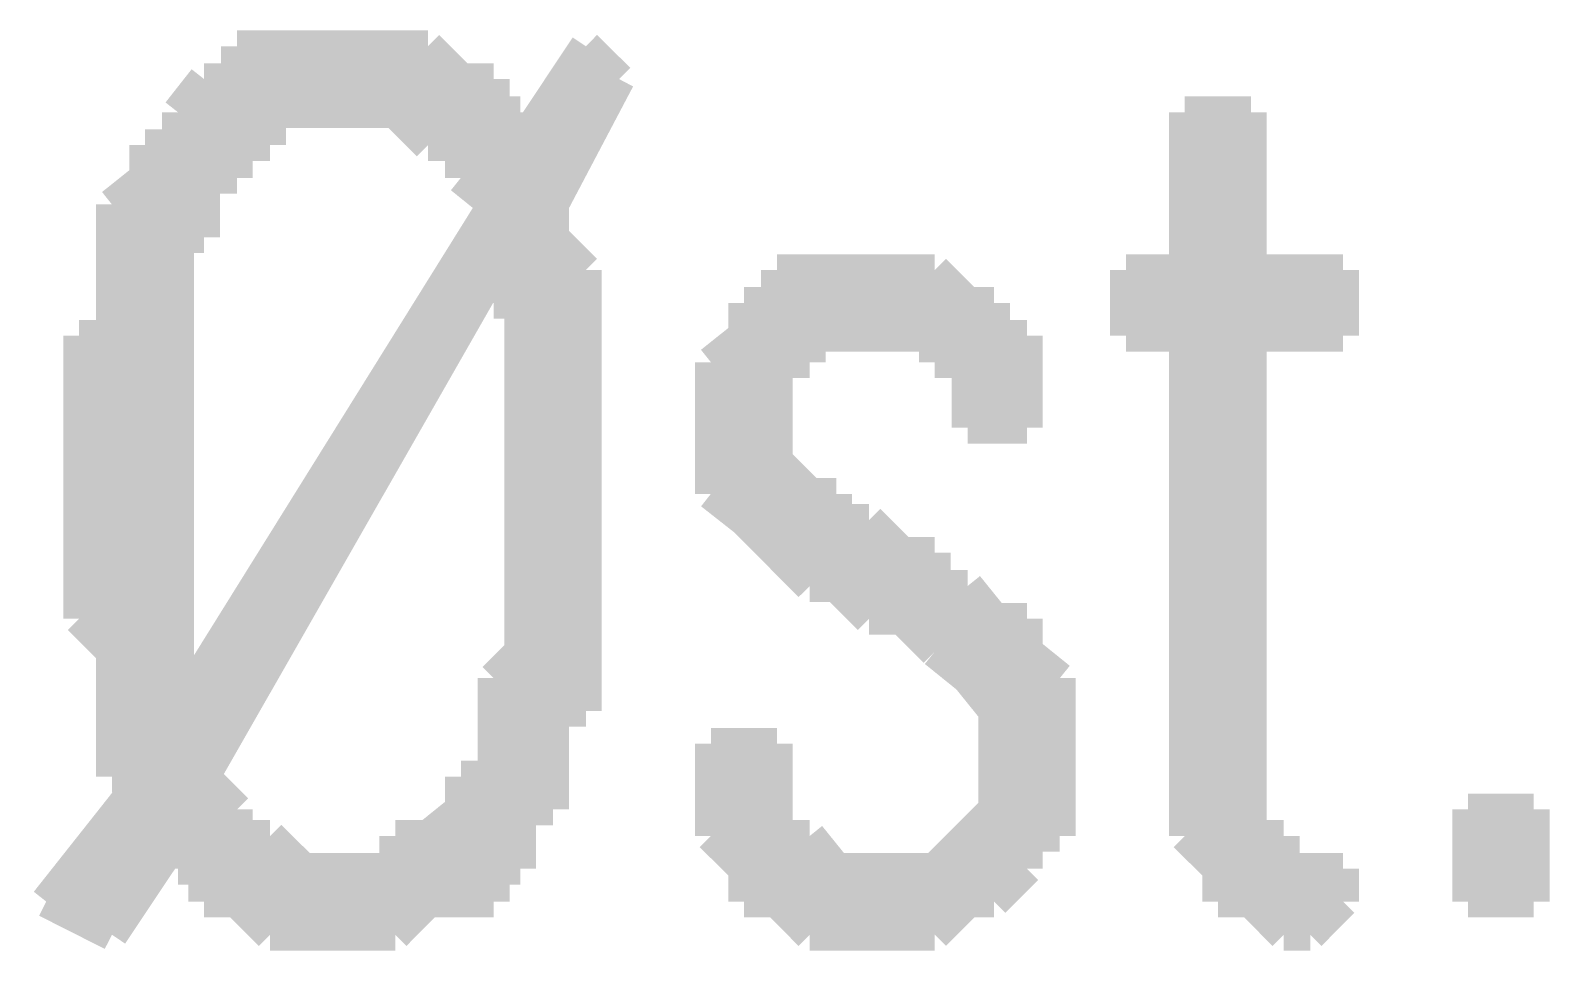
# Model space of a CAD drawing. Header units: millimetres. Extents: x 5 to 350, y 3 to 213.
# Drawn here: x 217.375 to 221.445, y 122.635 to 125.103 of the extents above; entities that cross this region are included whole.
import ezdxf

# ---------------------------------------------------------------- set-up
doc = ezdxf.new("R2010")
doc.units = ezdxf.units.MM
doc.layers.add('H', color=251, linetype='Continuous')
doc.layers.add('P', color=255, linetype='Continuous')

msp = doc.modelspace()

# ---------------------------------------------------------------- hatches: boundary and pattern name
at = {"layer": 'H', "linetype": 'Continuous'}
for points in [[(217.593, 122.678), (217.417, 122.767), (217.682, 123.102), (217.593, 123.102), (217.593, 123.278), (217.77, 123.278), (218.616, 124.636), (218.528, 124.707), (218.528, 124.795), (218.687, 124.795), (218.863, 125.06), (218.952, 124.972), (218.775, 124.636), (218.775, 124.548), (218.863, 124.46), (218.616, 124.46), (217.84, 123.102), (217.928, 123.014), (217.928, 122.943), (217.77, 122.943), (217.593, 122.678)], [(217.593, 123.278), (217.593, 123.437), (217.505, 123.525), (217.505, 124.284), (217.593, 124.284), (217.593, 124.636), (217.682, 124.707), (217.682, 124.795), (217.77, 124.795), (217.77, 124.883), (217.84, 124.972), (217.928, 124.972), (217.928, 125.06), (218.44, 125.06), (218.528, 124.972), (218.616, 124.972), (218.616, 124.883), (218.017, 124.883), (218.017, 124.795), (217.928, 124.795), (217.928, 124.707), (217.84, 124.707), (217.84, 124.548), (217.77, 124.548), (217.77, 123.278), (217.593, 123.278)], [(218.44, 124.795), (218.352, 124.883), (218.687, 124.883), (218.687, 124.795), (218.44, 124.795)], [(220.557, 122.855), (220.468, 122.943), (220.468, 124.284), (220.31, 124.284), (220.31, 124.46), (220.468, 124.46), (220.468, 124.883), (220.645, 124.883), (220.645, 124.46), (220.892, 124.46), (220.892, 124.284), (220.645, 124.284), (220.645, 122.943), (220.733, 122.943), (220.733, 122.855), (220.557, 122.855)], [(218.017, 122.678), (217.928, 122.767), (217.84, 122.767), (217.84, 122.855), (218.352, 122.855), (218.352, 122.943), (218.44, 122.943), (218.528, 123.014), (218.528, 123.102), (218.616, 123.102), (218.616, 123.366), (218.687, 123.437), (218.687, 124.372), (218.616, 124.372), (218.616, 124.46), (218.863, 124.46), (218.863, 123.278), (218.775, 123.278), (218.775, 123.014), (218.687, 123.014), (218.687, 122.855), (218.616, 122.855), (218.616, 122.767), (218.44, 122.767), (218.352, 122.678), (218.017, 122.678)], [(219.886, 124.037), (219.886, 124.213), (219.798, 124.213), (219.798, 124.284), (219.622, 124.284), (219.287, 124.372), (219.375, 124.372), (219.375, 124.46), (219.798, 124.46), (219.886, 124.372), (219.957, 124.372), (219.957, 124.284), (220.045, 124.284), (220.045, 124.037), (219.886, 124.037)], [(219.798, 122.855), (219.957, 123.014), (219.957, 123.278), (219.71, 123.525), (219.622, 123.525), (219.534, 123.613), (219.463, 123.613), (219.198, 123.86), (219.198, 124.213), (219.287, 124.284), (219.287, 124.372), (219.622, 124.284), (219.463, 124.284), (219.463, 124.213), (219.375, 124.213), (219.375, 123.948), (219.463, 123.86), (219.534, 123.86), (219.534, 123.79), (219.622, 123.79), (219.71, 123.702), (219.798, 123.702), (219.798, 123.613), (219.886, 123.613), (219.957, 123.525), (220.045, 123.525), (220.045, 123.437), (220.133, 123.366), (220.133, 122.943), (220.045, 122.943), (220.045, 122.855), (219.798, 122.855)], [(219.463, 122.678), (219.375, 122.767), (219.287, 122.767), (219.287, 122.855), (219.198, 122.943), (219.198, 123.19), (219.375, 123.19), (219.375, 122.943), (219.463, 122.943), (219.534, 122.855), (220.045, 122.855), (219.957, 122.767), (219.886, 122.767), (219.798, 122.678), (219.463, 122.678)], [(221.227, 122.767), (221.227, 123.014), (221.403, 123.014), (221.403, 122.767), (221.227, 122.767)], [(217.77, 122.855), (217.77, 122.943), (218.017, 122.943), (218.105, 122.855), (217.77, 122.855)], [(220.733, 122.678), (220.645, 122.767), (220.557, 122.767), (220.557, 122.855), (220.892, 122.855), (220.892, 122.767), (220.804, 122.678), (220.733, 122.678)]]:
    msp.add_hatch(color=256, dxfattribs=at).paths.add_polyline_path(points)

# ---------------------------------------------------------------- linework, layer by layer
at = {"layer": 'P', "const_width": 0.085}
for points in [[(218.017, 125.06), (217.928, 125.06)], [(217.928, 125.06), (217.928, 124.972)], [(218.105, 125.06), (218.017, 125.06)], [(218.193, 125.06), (218.105, 125.06)], [(218.264, 125.06), (218.193, 125.06)], [(218.352, 125.06), (218.264, 125.06)], [(218.44, 125.06), (218.352, 125.06)], [(218.528, 124.972), (218.44, 125.06)], [(218.863, 125.06), (218.687, 124.795)], [(218.952, 124.972), (218.863, 125.06)], [(217.84, 124.972), (217.77, 124.883)], [(217.928, 124.972), (217.84, 124.972)], [(218.616, 124.972), (218.528, 124.972)], [(218.616, 124.883), (218.616, 124.972)], [(218.775, 124.636), (218.952, 124.972)], [(217.77, 124.883), (217.77, 124.795)], [(218.017, 124.795), (218.017, 124.883)], [(218.017, 124.883), (218.105, 124.883)], [(218.105, 124.883), (218.193, 124.883)], [(218.616, 124.883), (218.193, 124.883)], [(218.193, 124.883), (218.264, 124.883)], [(218.193, 124.883), (218.616, 124.883)], [(218.264, 124.883), (218.352, 124.883)], [(218.352, 124.883), (218.44, 124.795)], [(218.687, 124.883), (218.616, 124.883)], [(218.687, 124.795), (218.687, 124.883)], [(220.645, 124.883), (220.468, 124.883)], [(220.468, 124.883), (220.468, 124.46)], [(220.645, 124.46), (220.645, 124.883)], [(217.77, 124.795), (217.682, 124.795)], [(217.682, 124.795), (217.682, 124.707)], [(217.928, 124.707), (217.928, 124.795)], [(217.928, 124.795), (218.017, 124.795)], [(218.44, 124.795), (218.528, 124.795)], [(218.528, 124.795), (218.687, 124.795)], [(218.687, 124.795), (218.528, 124.795)], [(218.528, 124.795), (218.528, 124.707)], [(217.682, 124.707), (217.593, 124.636)], [(217.84, 124.636), (217.84, 124.707)], [(217.84, 124.707), (217.928, 124.707)], [(218.528, 124.707), (218.616, 124.636)], [(217.593, 124.636), (217.593, 124.548)], [(218.616, 124.636), (217.77, 123.278)], [(217.84, 124.548), (217.84, 124.636)], [(218.775, 124.548), (218.775, 124.636)], [(217.593, 124.548), (217.593, 124.46)], [(217.77, 124.46), (217.77, 124.548)], [(217.77, 124.548), (217.84, 124.548)], [(218.863, 124.46), (218.775, 124.548)], [(217.593, 124.46), (217.593, 124.372)], [(217.77, 124.372), (217.77, 124.46)], [(217.84, 123.102), (218.616, 124.46)], [(218.863, 124.46), (218.616, 124.46)], [(218.616, 124.46), (218.616, 124.372)], [(218.616, 124.46), (218.863, 124.46)], [(218.863, 124.372), (218.863, 124.46)], [(218.863, 124.46), (218.863, 124.46)], [(219.463, 124.46), (219.375, 124.46)], [(219.375, 124.46), (219.375, 124.372)], [(219.534, 124.46), (219.463, 124.46)], [(219.622, 124.46), (219.534, 124.46)], [(219.71, 124.46), (219.622, 124.46)], [(219.798, 124.46), (219.71, 124.46)], [(219.886, 124.372), (219.798, 124.46)], [(220.468, 124.46), (220.31, 124.46)], [(220.31, 124.46), (220.31, 124.284)], [(220.892, 124.46), (220.645, 124.46)], [(220.892, 124.284), (220.892, 124.46)], [(217.593, 124.372), (217.593, 124.284)], [(217.77, 124.284), (217.77, 124.372)], [(218.616, 124.372), (218.687, 124.372)], [(218.687, 124.372), (218.687, 124.284)], [(218.863, 124.284), (218.863, 124.372)], [(219.287, 124.372), (219.287, 124.284)], [(219.622, 124.284), (219.287, 124.372)], [(219.375, 124.372), (219.287, 124.372)], [(219.287, 124.372), (219.622, 124.284)], [(219.957, 124.372), (219.886, 124.372)], [(219.957, 124.284), (219.957, 124.372)], [(217.593, 124.284), (217.505, 124.284)], [(217.505, 124.284), (217.505, 124.213)], [(217.77, 124.213), (217.77, 124.284)], [(218.687, 124.284), (218.687, 124.213)], [(218.863, 124.213), (218.863, 124.284)], [(219.287, 124.284), (219.198, 124.213)], [(219.463, 124.213), (219.463, 124.284)], [(219.463, 124.284), (219.534, 124.284)], [(219.534, 124.284), (219.622, 124.284)], [(219.622, 124.284), (219.71, 124.284)], [(219.71, 124.284), (219.798, 124.284)], [(219.798, 124.284), (219.798, 124.213)], [(220.045, 124.284), (219.957, 124.284)], [(220.045, 124.213), (220.045, 124.284)], [(220.31, 124.284), (220.468, 124.284)], [(220.468, 124.284), (220.468, 123.102)], [(220.645, 123.102), (220.645, 124.284)], [(220.645, 124.284), (220.892, 124.284)], [(217.505, 124.213), (217.505, 124.125)], [(217.77, 124.125), (217.77, 124.213)], [(218.687, 124.213), (218.687, 124.125)], [(218.863, 124.125), (218.863, 124.213)], [(219.198, 124.213), (219.198, 124.125)], [(219.375, 124.125), (219.375, 124.213)], [(219.375, 124.213), (219.463, 124.213)], [(219.798, 124.213), (219.886, 124.213)], [(219.886, 124.213), (219.886, 124.125)], [(220.045, 124.125), (220.045, 124.213)], [(217.505, 124.125), (217.505, 124.037)], [(217.77, 124.037), (217.77, 124.125)], [(218.687, 124.125), (218.687, 124.037)], [(218.863, 124.037), (218.863, 124.125)], [(219.198, 124.125), (219.198, 124.037)], [(219.375, 124.037), (219.375, 124.125)], [(219.886, 124.125), (219.886, 124.037)], [(220.045, 124.037), (220.045, 124.125)], [(217.505, 124.037), (217.505, 123.948)], [(217.77, 123.948), (217.77, 124.037)], [(218.687, 124.037), (218.687, 123.948)], [(218.863, 123.948), (218.863, 124.037)], [(219.198, 124.037), (219.198, 123.948)], [(219.375, 123.948), (219.375, 124.037)], [(219.886, 124.037), (220.045, 124.037)], [(217.505, 123.948), (217.505, 123.86)], [(217.77, 123.86), (217.77, 123.948)], [(218.687, 123.948), (218.687, 123.86)], [(218.863, 123.86), (218.863, 123.948)], [(219.198, 123.948), (219.198, 123.86)], [(219.463, 123.86), (219.375, 123.948)], [(217.505, 123.86), (217.505, 123.79)], [(217.77, 123.79), (217.77, 123.86)], [(218.687, 123.86), (218.687, 123.79)], [(218.863, 123.79), (218.863, 123.86)], [(219.198, 123.86), (219.287, 123.79)], [(219.534, 123.86), (219.463, 123.86)], [(219.534, 123.79), (219.534, 123.86)], [(217.505, 123.79), (217.505, 123.702)], [(217.77, 123.702), (217.77, 123.79)], [(218.687, 123.79), (218.687, 123.702)], [(218.863, 123.702), (218.863, 123.79)], [(219.287, 123.79), (219.375, 123.702)], [(219.622, 123.79), (219.534, 123.79)], [(219.71, 123.702), (219.622, 123.79)], [(217.505, 123.702), (217.505, 123.613)], [(217.77, 123.613), (217.77, 123.702)], [(218.687, 123.702), (218.687, 123.613)], [(218.863, 123.613), (218.863, 123.702)], [(219.375, 123.702), (219.463, 123.613)], [(219.798, 123.702), (219.71, 123.702)], [(219.798, 123.613), (219.798, 123.702)], [(217.505, 123.613), (217.505, 123.525)], [(217.77, 123.525), (217.77, 123.613)], [(218.687, 123.613), (218.687, 123.525)], [(218.863, 123.525), (218.863, 123.613)], [(219.463, 123.613), (219.534, 123.613)], [(219.534, 123.613), (219.622, 123.525)], [(219.886, 123.613), (219.798, 123.613)], [(219.957, 123.525), (219.886, 123.613)], [(217.505, 123.525), (217.593, 123.437)], [(217.77, 123.437), (217.77, 123.525)], [(218.687, 123.525), (218.687, 123.437)], [(218.863, 123.437), (218.863, 123.525)], [(219.622, 123.525), (219.71, 123.525)], [(219.71, 123.525), (219.798, 123.437)], [(220.045, 123.525), (219.957, 123.525)], [(220.045, 123.437), (220.045, 123.525)], [(217.593, 123.437), (217.593, 123.366)], [(217.77, 123.366), (217.77, 123.437)], [(218.687, 123.437), (218.616, 123.366)], [(218.863, 123.366), (218.863, 123.437)], [(219.798, 123.437), (219.886, 123.366)], [(220.133, 123.366), (220.045, 123.437)], [(217.593, 123.366), (217.593, 123.278)], [(217.77, 123.278), (217.77, 123.366)], [(218.616, 123.366), (218.616, 123.278)], [(218.863, 123.278), (218.863, 123.366)], [(219.886, 123.366), (219.957, 123.278)], [(220.133, 123.278), (220.133, 123.366)], [(217.77, 123.278), (217.593, 123.278)], [(217.593, 123.278), (217.593, 123.19)], [(217.593, 123.278), (217.77, 123.278)], [(218.616, 123.278), (218.616, 123.19)], [(218.775, 123.19), (218.775, 123.278)], [(218.775, 123.278), (218.863, 123.278)], [(219.957, 123.278), (219.957, 123.19)], [(220.133, 123.19), (220.133, 123.278)], [(217.593, 123.19), (217.593, 123.102)], [(218.616, 123.19), (218.616, 123.102)], [(218.775, 123.102), (218.775, 123.19)], [(219.375, 123.19), (219.198, 123.19)], [(219.198, 123.19), (219.198, 123.102)], [(219.375, 123.102), (219.375, 123.19)], [(219.957, 123.19), (219.957, 123.102)], [(220.133, 123.102), (220.133, 123.19)], [(217.682, 123.102), (217.417, 122.767)], [(217.593, 123.102), (217.682, 123.102)], [(217.928, 123.014), (217.84, 123.102)], [(218.616, 123.102), (218.528, 123.102)], [(218.528, 123.102), (218.528, 123.014)], [(218.775, 123.014), (218.775, 123.102)], [(219.198, 123.102), (219.198, 123.014)], [(219.375, 123.014), (219.375, 123.102)], [(219.957, 123.102), (219.957, 123.014)], [(220.133, 123.014), (220.133, 123.102)], [(220.468, 123.102), (220.468, 123.014)], [(220.645, 123.014), (220.645, 123.102)], [(217.928, 122.943), (217.928, 123.014)], [(218.528, 123.014), (218.44, 122.943)], [(218.687, 122.943), (218.687, 123.014)], [(218.687, 123.014), (218.775, 123.014)], [(219.198, 123.014), (219.198, 122.943)], [(219.375, 122.943), (219.375, 123.014)], [(219.957, 123.014), (219.886, 122.943)], [(220.133, 122.943), (220.133, 123.014)], [(220.468, 123.014), (220.468, 122.943)], [(220.645, 122.943), (220.645, 123.014)], [(221.227, 122.767), (221.227, 123.014)], [(221.227, 123.014), (221.403, 123.014)], [(221.403, 123.014), (221.403, 122.767)], [(217.593, 122.678), (217.77, 122.943)], [(218.017, 122.943), (217.77, 122.943)], [(217.77, 122.943), (217.77, 122.855)], [(217.77, 122.943), (218.017, 122.943)], [(218.017, 122.943), (217.928, 122.943)], [(218.105, 122.855), (218.017, 122.943)], [(218.017, 122.943), (218.017, 122.943)], [(218.44, 122.943), (218.352, 122.943)], [(218.352, 122.943), (218.352, 122.855)], [(218.687, 122.855), (218.687, 122.943)], [(219.198, 122.943), (219.287, 122.855)], [(219.463, 122.943), (219.375, 122.943)], [(219.534, 122.855), (219.463, 122.943)], [(219.886, 122.943), (219.798, 122.855)], [(220.045, 122.855), (220.045, 122.943)], [(220.045, 122.943), (220.133, 122.943)], [(220.468, 122.943), (220.557, 122.855)], [(220.733, 122.943), (220.645, 122.943)], [(220.733, 122.855), (220.733, 122.943)], [(217.77, 122.855), (218.193, 122.855)], [(218.193, 122.855), (217.77, 122.855)], [(217.77, 122.855), (217.84, 122.855)], [(217.84, 122.855), (217.84, 122.767)], [(218.193, 122.855), (218.105, 122.855)], [(218.264, 122.855), (218.193, 122.855)], [(218.352, 122.855), (218.264, 122.855)], [(218.616, 122.767), (218.616, 122.855)], [(218.616, 122.855), (218.687, 122.855)], [(219.287, 122.855), (219.287, 122.767)], [(219.622, 122.855), (219.534, 122.855)], [(220.045, 122.855), (219.622, 122.855)], [(219.71, 122.855), (219.622, 122.855)], [(219.622, 122.855), (220.045, 122.855)], [(219.798, 122.855), (219.71, 122.855)], [(219.957, 122.767), (220.045, 122.855)], [(220.804, 122.855), (220.557, 122.855)], [(220.557, 122.855), (220.557, 122.767)], [(220.557, 122.855), (220.804, 122.855)], [(220.804, 122.855), (220.733, 122.855)], [(220.892, 122.855), (220.804, 122.855)], [(220.892, 122.767), (220.892, 122.855)], [(217.417, 122.767), (217.593, 122.678)], [(217.84, 122.767), (217.928, 122.767)], [(217.928, 122.767), (218.017, 122.678)], [(218.352, 122.678), (218.44, 122.767)], [(218.44, 122.767), (218.528, 122.767)], [(218.528, 122.767), (218.616, 122.767)], [(219.287, 122.767), (219.375, 122.767)], [(219.375, 122.767), (219.463, 122.678)], [(219.798, 122.678), (219.886, 122.767)], [(219.886, 122.767), (219.957, 122.767)], [(220.557, 122.767), (220.645, 122.767)], [(220.645, 122.767), (220.733, 122.678)], [(220.804, 122.678), (220.892, 122.767)], [(221.403, 122.767), (221.227, 122.767)], [(221.227, 122.767), (221.227, 122.767)], [(218.017, 122.678), (218.105, 122.678)], [(218.105, 122.678), (218.193, 122.678)], [(218.193, 122.678), (218.264, 122.678)], [(218.264, 122.678), (218.352, 122.678)], [(219.463, 122.678), (219.534, 122.678)], [(219.534, 122.678), (219.622, 122.678)], [(219.622, 122.678), (219.71, 122.678)], [(219.71, 122.678), (219.798, 122.678)], [(220.733, 122.678), (220.804, 122.678)]]:
    msp.add_lwpolyline(points, dxfattribs=at)

doc.saveas('drawing.dxf')
